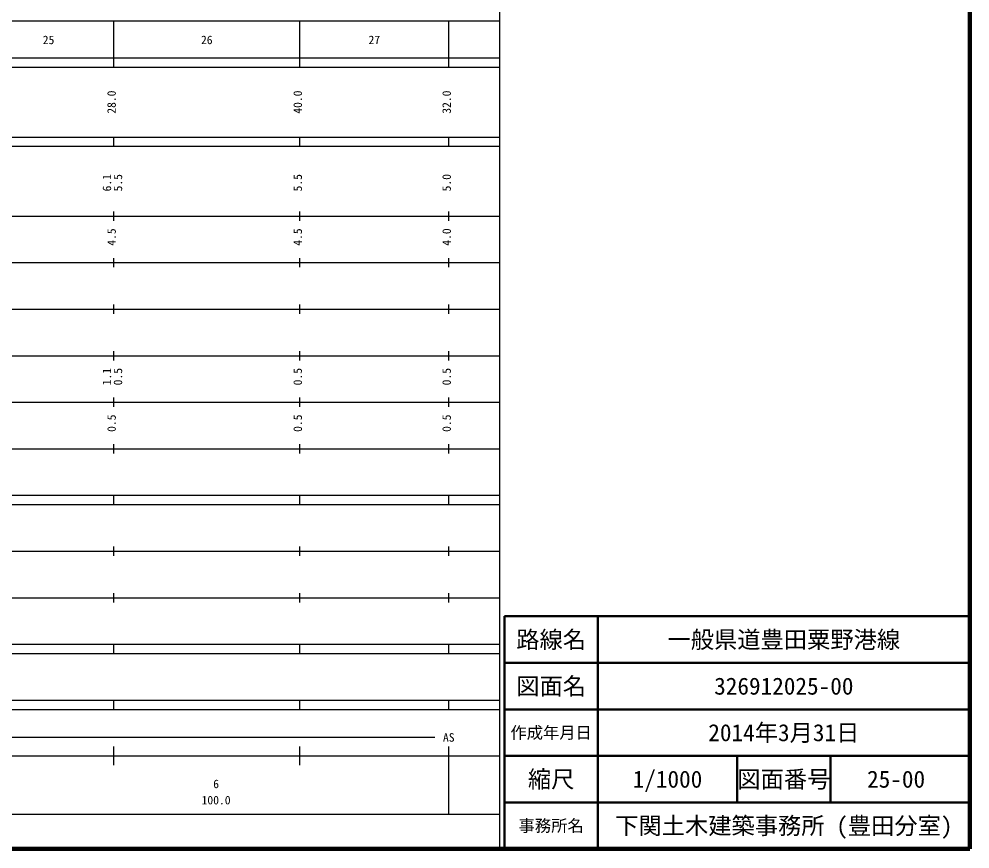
# Model space of a CAD drawing. Units: millimetres on the paper, enlarged 1000 times. Extents: x 40000 to 680000, y 20000 to 380000.
# Drawn here: x 475654 to 680000, y 20000 to 198357 of the extents above; entities that cross this region are included whole.
import ezdxf
from ezdxf.enums import TextEntityAlignment as Align

# ---------------------------------------------------------------- set-up
doc = ezdxf.new("R2010")
doc.units = ezdxf.units.MM
doc.header["$LTSCALE"] = 1000
for name, color, linetype, lineweight in [('M-TTL', 2, 'Continuous', 140), ('M-TTL-BAND', 7, 'Continuous', 25), ('M-TTL-FRAM', 2, 'Continuous', 50), ('M-TTL-LINE', 7, 'Continuous', 50)]:
    doc.layers.add(name, color=color, linetype=linetype, lineweight=lineweight)
doc.layers.add('M-TTL-TXT', color=7, linetype='Continuous')
doc.styles.add('ＭＳ ゴシック', font='')
doc.styles.get('ＭＳ ゴシック').set_extended_font_data('MS Gothic')

msp = doc.modelspace()

# ---------------------------------------------------------------- linework, layer by layer
at = {"layer": 'M-TTL'}
for p, q in [((680000, 20000), (680000, 380000)), ((40000, 20000), (680000, 20000))]:
    msp.add_line(p, q, dxfattribs=at)
at = {"layer": 'M-TTL-BAND'}
for p, q in [((579000, 20000), (579000, 370000)), ((68000, 198000), (579000, 198000)), ((496000, 188000), (496000, 198000)), ((536000, 188000), (536000, 198000)), ((568000, 188000), (568000, 198000)), ((40000, 190000), (579000, 190000)), ((40000, 188000), (579000, 188000)), ((40000, 173000), (579000, 173000)), ((496000, 171000), (496000, 173000)), ((536000, 171000), (536000, 173000)), ((568000, 171000), (568000, 173000)), ((40000, 171000), (579000, 171000)), ((40000, 156000), (579000, 156000)), ((496000, 155000), (496000, 157000)), ((536000, 155000), (536000, 157000)), ((568000, 155000), (568000, 157000)), ((46000, 146000), (579000, 146000)), ((496000, 145000), (496000, 147000)), ((536000, 145000), (536000, 147000)), ((568000, 145000), (568000, 147000)), ((496000, 135000), (496000, 137000)), ((536000, 135000), (536000, 137000)), ((568000, 135000), (568000, 137000)), ((52000, 136000), (579000, 136000)), ((496000, 125000), (496000, 127000)), ((536000, 125000), (536000, 127000)), ((568000, 125000), (568000, 127000)), ((46000, 126000), (579000, 126000)), ((496000, 115000), (496000, 117000)), ((536000, 115000), (536000, 117000)), ((568000, 115000), (568000, 117000)), ((52000, 116000), (579000, 116000)), ((496000, 105000), (496000, 107000)), ((536000, 105000), (536000, 107000)), ((568000, 105000), (568000, 107000)), ((46000, 106000), (579000, 106000)), ((40000, 96000), (579000, 96000)), ((40000, 94000), (579000, 94000)), ((496000, 94000), (496000, 96000)), ((536000, 94000), (536000, 96000)), ((568000, 94000), (568000, 96000)), ((49000, 84000), (579000, 84000)), ((496000, 83000), (496000, 85000)), ((536000, 83000), (536000, 85000)), ((568000, 83000), (568000, 85000)), ((40000, 74000), (579000, 74000)), ((496000, 73000), (496000, 75000)), ((536000, 73000), (536000, 75000)), ((568000, 73000), (568000, 75000)), ((40000, 64000), (579000, 64000)), ((496000, 62000), (496000, 64000)), ((536000, 62000), (536000, 64000)), ((568000, 62000), (568000, 64000)), ((40000, 62000), (579000, 62000)), ((40000, 52000), (579000, 52000)), ((496000, 50000), (496000, 52000)), ((536000, 50000), (536000, 52000)), ((568000, 50000), (568000, 52000)), ((40000, 50000), (579000, 50000)), ((170500, 44000), (565000, 44000)), ((496000, 38000), (496000, 42000)), ((536000, 38000), (536000, 42000)), ((568000, 27500), (568000, 42000)), ((40000, 40000), (579000, 40000)), ((68000, 27500), (579000, 27500))]:
    msp.add_line(p, q, dxfattribs=at)
at = {"layer": 'M-TTL-FRAM'}
for p, q in [((680000, 70000), (580000, 70000)), ((580000, 70000), (580000, 20000))]:
    msp.add_line(p, q, dxfattribs=at)
at = {"layer": 'M-TTL-LINE'}
for p, q in [((600000, 70000), (600000, 20000)), ((680000, 60000), (580000, 60000)), ((680000, 50000), (580000, 50000)), ((680000, 40000), (580000, 40000)), ((630000, 40000), (630000, 30000)), ((650000, 40000), (650000, 30000)), ((680000, 30000), (580000, 30000))]:
    msp.add_line(p, q, dxfattribs=at)

# ---------------------------------------------------------------- texts
at = {"layer": 'M-TTL-BAND', "style": 'ＭＳ ゴシック'}
for s, p in [('25', (482000, 192405)), ('26', (516000, 192405)), ('27', (552000, 192405)), ('AS', (568000, 42500)), ('6', (518000, 32523)), ('100.0', (518000, 29033))]:
    msp.add_text(s, height=1833, dxfattribs=at).set_placement(p, align=Align.BOTTOM_CENTER)
for s, p in [('28.0', (497000, 180500)), ('40.0', (537000, 180500)), ('32.0', (569000, 180500)), ('6.1', (496000, 163174)), ('5.5', (498370, 163174)), ('5.5', (537000, 163174)), ('5.0', (569000, 163174)), ('4.5', (497000, 151500)), ('4.5', (537000, 151500)), ('4.0', (569000, 151500)), ('1.1', (496000, 121500)), ('0.5', (498370, 121500)), ('0.5', (537000, 121500)), ('0.5', (569000, 121500)), ('0.5', (497000, 111500)), ('0.5', (537000, 111500)), ('0.5', (569000, 111500))]:
    msp.add_text(s, height=1833, rotation=90, dxfattribs=at).set_placement(p, align=Align.BOTTOM_CENTER)
at = {"layer": 'M-TTL-TXT', "style": 'ＭＳ ゴシック'}
for s, height, p in [('路線名', 3666, (590000, 65000)), ('路線名', 3666, (590000, 65000)), ('一般県道豊田粟野港線', 3666, (640000, 65000)), ('図面名', 3666, (590000, 55000)), ('図面名', 3666, (590000, 55000)), ('326912025-00', 3666, (640000, 55000)), ('2014年3月31日', 3666, (640000, 45000)), ('作成年月日', 2566, (590000, 45000)), ('作成年月日', 2566, (590000, 45000)), ('縮尺', 3666, (590000, 35000)), ('縮尺', 3666, (590000, 35000)), ('1/1000', 3666, (615000, 35000)), ('図面番号', 3666, (640000, 35000)), ('図面番号', 3666, (640000, 35000)), ('25-00', 3666, (664125, 35000)), ('事務所名', 2566, (590000, 25000)), ('事務所名', 2566, (590000, 25000)), ('下関土木建築事務所 (豊田分室)', 3666, (640000, 25000))]:
    msp.add_text(s, height=height, dxfattribs=at).set_placement(p, align=Align.MIDDLE_CENTER)

doc.saveas('drawing.dxf')
